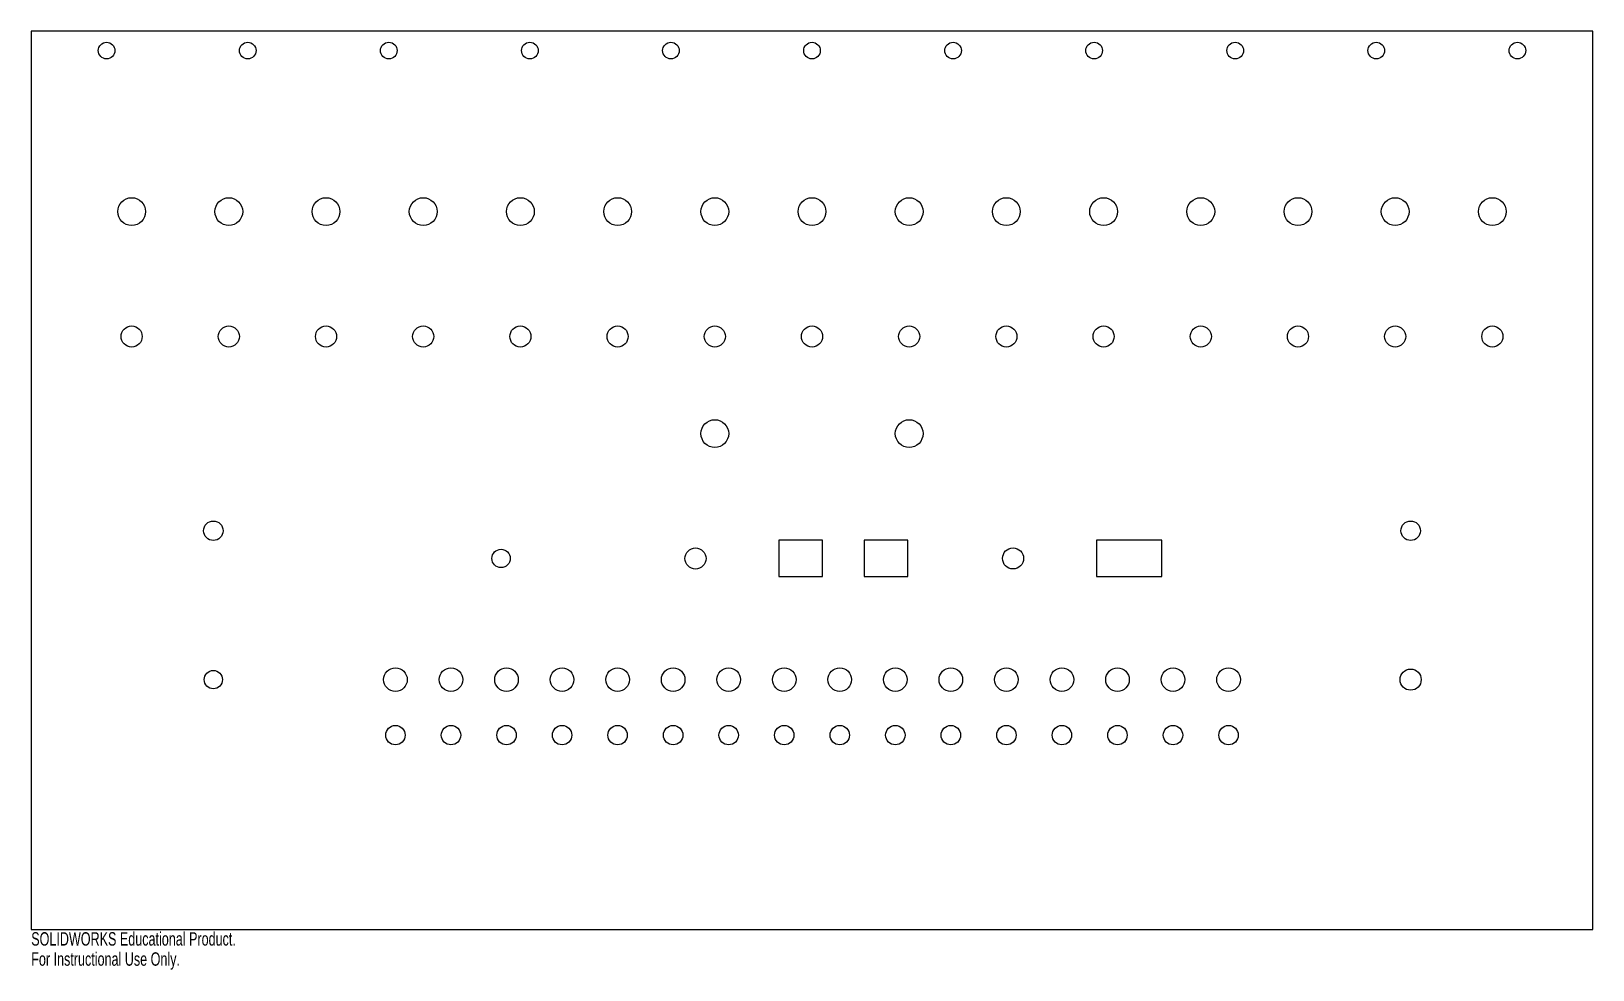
# Model space of a CAD drawing. Header units: millimetres. Extents: x -281 to 281, y -176 to 162.
import ezdxf

# ---------------------------------------------------------------- set-up
doc = ezdxf.new("R2010")
doc.units = ezdxf.units.MM
doc.styles.add('SLDTEXTSTYLE0', font='TXT', dxfattribs={"width": 0.7})

msp = doc.modelspace()

# ---------------------------------------------------------------- linework, layer by layer
at = {"color": 7, "linetype": 'Continuous', "lineweight": 25}
for p, q in [((281.15, 161.82), (-281.15, 161.82)), ((-281.15, 161.82), (-281.15, -161.82)), ((281.15, -161.82), (281.15, 161.82)), ((3.79, -21.63), (-11.95, -21.63)), ((-11.95, -21.63), (-11.95, -34.71)), ((3.79, -34.71), (3.79, -21.63)), ((34.53, -21.63), (18.79, -21.63)), ((18.79, -21.63), (18.79, -34.71)), ((34.53, -34.71), (34.53, -21.63)), ((126.01, -21.63), (102.4, -21.63)), ((102.4, -21.63), (102.4, -34.71)), ((126.01, -34.71), (126.01, -21.63)), ((-11.95, -34.71), (3.79, -34.71)), ((18.79, -34.71), (34.53, -34.71)), ((102.4, -34.71), (126.01, -34.71)), ((-281.15, -161.82), (281.15, -161.82))]:
    msp.add_line(p, q, dxfattribs=at)
for centre, radius in [((-254, 154.82), 3), ((-203.2, 154.82), 3), ((-152.4, 154.82), 3), ((-101.6, 154.82), 3), ((-50.8, 154.82), 3), ((0, 154.82), 3), ((50.8, 154.82), 3), ((101.6, 154.82), 3), ((152.4, 154.82), 3), ((203.2, 154.82), 3), ((254, 154.82), 3), ((-245, 96.83), 5), ((-210, 96.83), 5), ((-175, 96.83), 5), ((-140, 96.83), 5), ((-105, 96.83), 5), ((-70, 96.83), 5), ((-35, 96.83), 5), ((0, 96.83), 5), ((35, 96.83), 5), ((70, 96.83), 5), ((105, 96.83), 5), ((140, 96.83), 5), ((175, 96.83), 5), ((210, 96.83), 5), ((245, 96.83), 5), ((-245, 51.83), 3.8), ((-210, 51.83), 3.8), ((-175, 51.83), 3.8), ((-140, 51.83), 3.8), ((-105, 51.83), 3.8), ((-70, 51.83), 3.8), ((-35, 51.83), 3.8), ((0, 51.83), 3.8), ((35, 51.83), 3.8), ((70, 51.83), 3.8), ((105, 51.83), 3.8), ((140, 51.83), 3.8), ((175, 51.83), 3.8), ((210, 51.83), 3.8), ((245, 51.83), 3.8), ((-35, 16.83), 5), ((35, 16.83), 5), ((-215.57, -18.17), 3.5), ((215.57, -18.17), 3.5), ((-111.95, -28.17), 3.3), ((-41.95, -28.17), 3.8), ((72.4, -28.16), 3.8), ((-215.57, -71.83), 3.3), ((-150, -71.83), 4.25), ((-130, -71.83), 4.25), ((-110, -71.83), 4.25), ((-90, -71.83), 4.25), ((-70, -71.83), 4.25), ((-50, -71.83), 4.25), ((-30, -71.83), 4.25), ((-10, -71.83), 4.25), ((10, -71.83), 4.25), ((30, -71.83), 4.25), ((50, -71.83), 4.25), ((70, -71.83), 4.25), ((90, -71.83), 4.25), ((110, -71.83), 4.25), ((130, -71.83), 4.25), ((150, -71.83), 4.25), ((215.57, -71.83), 3.8), ((-150, -91.83), 3.5), ((-130, -91.83), 3.5), ((-110, -91.83), 3.5), ((-90, -91.83), 3.5), ((-70, -91.83), 3.5), ((-50, -91.83), 3.5), ((-30, -91.83), 3.5), ((-10, -91.83), 3.5), ((10, -91.83), 3.5), ((30, -91.83), 3.5), ((50, -91.83), 3.5), ((70, -91.83), 3.5), ((90, -91.83), 3.5), ((110, -91.83), 3.5), ((130, -91.83), 3.5), ((150, -91.83), 3.5)]:
    msp.add_circle(centre, radius, dxfattribs=at)

# ---------------------------------------------------------------- texts
at = {"color": 7, "linetype": 'Continuous', "char_height": 4.8336, "attachment_point": 1, "style": 'SLDTEXTSTYLE0'}
for s, insert in [('SOLIDWORKS Educational Product.', (-281.15, -162.84)), ('For Instructional Use Only.', (-281.15, -170.09))]:
    msp.add_mtext(s, dxfattribs=dict(at, insert=insert))

doc.saveas('drawing.dxf')
